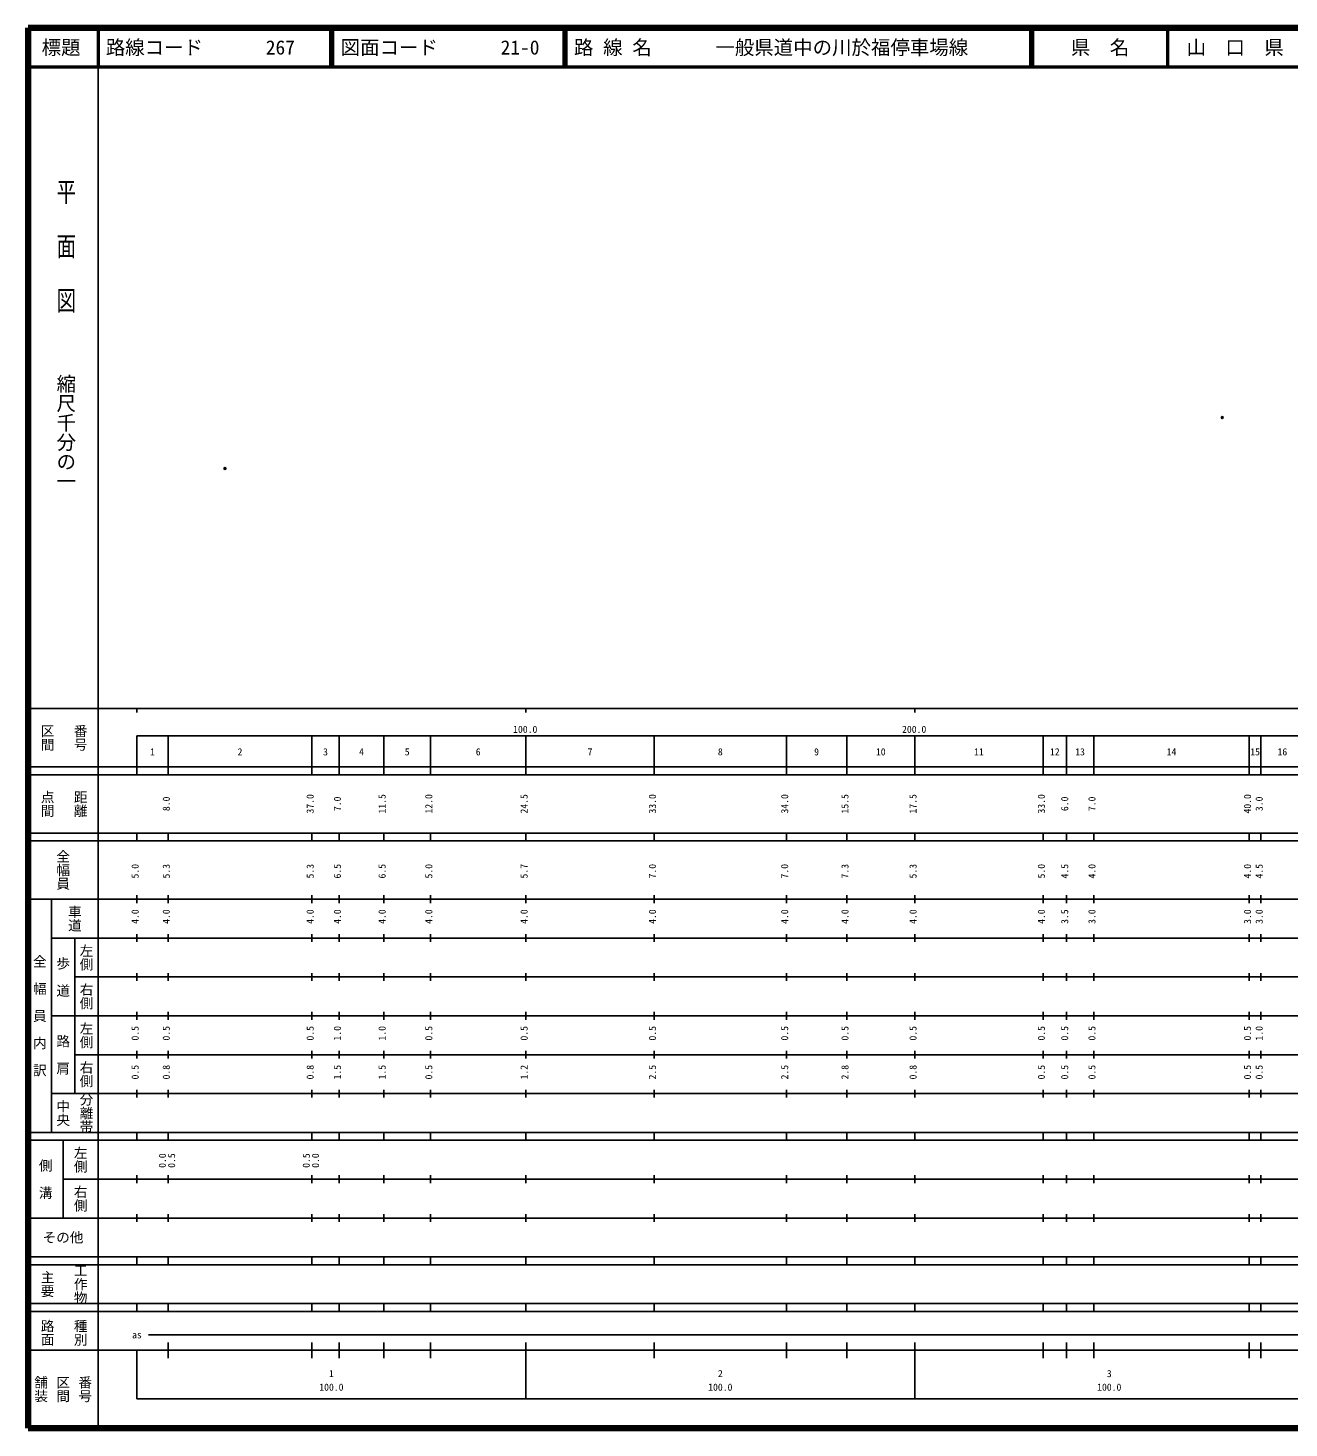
# Model space of a CAD drawing. Units: millimetres on the paper. Extents: x 40 to 680, y 20 to 380.
# Drawn here: x 40 to 364.2, y 20 to 380 of the extents above; entities that cross this region are included whole.
import ezdxf
from ezdxf.enums import TextEntityAlignment as Align

# ---------------------------------------------------------------- set-up
doc = ezdxf.new("R2010")
doc.units = ezdxf.units.MM
doc.header["$PDMODE"] = 32
doc.header["$PDSIZE"] = 0.5
doc.layers.add('M-OTRS', color=6, linetype='Continuous')
doc.layers.add('M-TTL-TXT', color=7, linetype='Continuous')
for name, color, linetype, lineweight in [('M-TTL', 2, 'Continuous', 140), ('M-TTL-BAND', 7, 'Continuous', 25), ('M-TTL-LINE', 7, 'Continuous', 50)]:
    doc.layers.add(name, color=color, linetype=linetype, lineweight=lineweight)
doc.styles.add('@ＭＳ ゴシック', font='')
doc.styles.add('ＭＳ ゴシック', font='')
doc.styles.get('@ＭＳ ゴシック').set_extended_font_data('@MS Gothic')
doc.styles.get('ＭＳ ゴシック').set_extended_font_data('MS Gothic')

msp = doc.modelspace()

# ---------------------------------------------------------------- linework, layer by layer
at = {"layer": 'M-OTRS'}
for p in [(347.067, 279.829), (90.647, 266.726)]:
    msp.add_point(p, dxfattribs=at)
at = {"layer": 'M-TTL'}
for p, q in [((40, 380), (40, 20)), ((680, 380), (40, 380)), ((40, 20), (680, 20))]:
    msp.add_line(p, q, dxfattribs=at)
at = {"layer": 'M-TTL-BAND'}
for p, q in [((58, 370), (58, 20)), ((40, 205), (579, 205)), ((68, 205), (68, 204)), ((168, 205), (168, 204)), ((268, 205), (268, 204)), ((68, 198), (579, 198)), ((68, 198), (68, 188)), ((76, 188), (76, 198)), ((113, 188), (113, 198)), ((120, 188), (120, 198)), ((131.5, 188), (131.5, 198)), ((143.5, 188), (143.5, 198)), ((168, 188), (168, 198)), ((201, 188), (201, 198)), ((235, 188), (235, 198)), ((250.5, 188), (250.5, 198)), ((268, 188), (268, 198)), ((301, 188), (301, 198)), ((307, 188), (307, 198)), ((314, 188), (314, 198)), ((354, 188), (354, 198)), ((357, 188), (357, 198)), ((40, 190), (579, 190)), ((40, 188), (579, 188)), ((40, 173), (579, 173)), ((68, 171), (68, 173)), ((76, 171), (76, 173)), ((113, 171), (113, 173)), ((120, 171), (120, 173)), ((131.5, 171), (131.5, 173)), ((143.5, 171), (143.5, 173)), ((168, 171), (168, 173)), ((201, 171), (201, 173)), ((235, 171), (235, 173)), ((250.5, 171), (250.5, 173)), ((268, 171), (268, 173)), ((301, 171), (301, 173)), ((307, 171), (307, 173)), ((314, 171), (314, 173)), ((354, 171), (354, 173)), ((357, 171), (357, 173)), ((40, 171), (579, 171)), ((40, 156), (579, 156)), ((46, 96), (46, 156)), ((68, 155), (68, 157)), ((76, 155), (76, 157)), ((113, 155), (113, 157)), ((120, 155), (120, 157)), ((131.5, 155), (131.5, 157)), ((143.5, 155), (143.5, 157)), ((168, 155), (168, 157)), ((201, 155), (201, 157)), ((235, 155), (235, 157)), ((250.5, 155), (250.5, 157)), ((268, 155), (268, 157)), ((301, 155), (301, 157)), ((307, 155), (307, 157)), ((314, 155), (314, 157)), ((354, 155), (354, 157)), ((357, 155), (357, 157)), ((46, 146), (579, 146)), ((52, 146), (52, 106)), ((68, 145), (68, 147)), ((76, 145), (76, 147)), ((113, 145), (113, 147)), ((120, 145), (120, 147)), ((131.5, 145), (131.5, 147)), ((143.5, 145), (143.5, 147)), ((168, 145), (168, 147)), ((201, 145), (201, 147)), ((235, 145), (235, 147)), ((250.5, 145), (250.5, 147)), ((268, 145), (268, 147)), ((301, 145), (301, 147)), ((307, 145), (307, 147)), ((314, 145), (314, 147)), ((354, 145), (354, 147)), ((357, 145), (357, 147)), ((68, 135), (68, 137)), ((76, 135), (76, 137)), ((113, 135), (113, 137)), ((120, 135), (120, 137)), ((131.5, 135), (131.5, 137)), ((143.5, 135), (143.5, 137)), ((168, 135), (168, 137)), ((201, 135), (201, 137)), ((235, 135), (235, 137)), ((250.5, 135), (250.5, 137)), ((268, 135), (268, 137)), ((301, 135), (301, 137)), ((307, 135), (307, 137)), ((314, 135), (314, 137)), ((354, 135), (354, 137)), ((357, 135), (357, 137)), ((52, 136), (579, 136)), ((46, 126), (579, 126)), ((68, 125), (68, 127)), ((76, 125), (76, 127)), ((113, 125), (113, 127)), ((120, 125), (120, 127)), ((131.5, 125), (131.5, 127)), ((143.5, 125), (143.5, 127)), ((168, 125), (168, 127)), ((201, 125), (201, 127)), ((235, 125), (235, 127)), ((250.5, 125), (250.5, 127)), ((268, 125), (268, 127)), ((301, 125), (301, 127)), ((307, 125), (307, 127)), ((314, 125), (314, 127)), ((354, 125), (354, 127)), ((357, 125), (357, 127)), ((52, 116), (579, 116)), ((68, 115), (68, 117)), ((76, 115), (76, 117)), ((113, 115), (113, 117)), ((120, 115), (120, 117)), ((131.5, 115), (131.5, 117)), ((143.5, 115), (143.5, 117)), ((168, 115), (168, 117)), ((201, 115), (201, 117)), ((235, 115), (235, 117)), ((250.5, 115), (250.5, 117)), ((268, 115), (268, 117)), ((301, 115), (301, 117)), ((307, 115), (307, 117)), ((314, 115), (314, 117)), ((354, 115), (354, 117)), ((357, 115), (357, 117)), ((46, 106), (579, 106)), ((68, 105), (68, 107)), ((76, 105), (76, 107)), ((113, 105), (113, 107)), ((120, 105), (120, 107)), ((131.5, 105), (131.5, 107)), ((143.5, 105), (143.5, 107)), ((168, 105), (168, 107)), ((201, 105), (201, 107)), ((235, 105), (235, 107)), ((250.5, 105), (250.5, 107)), ((268, 105), (268, 107)), ((301, 105), (301, 107)), ((307, 105), (307, 107)), ((314, 105), (314, 107)), ((354, 105), (354, 107)), ((357, 105), (357, 107)), ((40, 96), (579, 96)), ((40, 94), (579, 94)), ((49, 94), (49, 74)), ((68, 94), (68, 96)), ((76, 94), (76, 96)), ((113, 94), (113, 96)), ((120, 94), (120, 96)), ((131.5, 94), (131.5, 96)), ((143.5, 94), (143.5, 96)), ((168, 94), (168, 96)), ((201, 94), (201, 96)), ((235, 94), (235, 96)), ((250.5, 94), (250.5, 96)), ((268, 94), (268, 96)), ((301, 94), (301, 96)), ((307, 94), (307, 96)), ((314, 94), (314, 96)), ((354, 94), (354, 96)), ((357, 94), (357, 96)), ((49, 84), (579, 84)), ((68, 83), (68, 85)), ((76, 83), (76, 85)), ((113, 83), (113, 85)), ((120, 83), (120, 85)), ((131.5, 83), (131.5, 85)), ((143.5, 83), (143.5, 85)), ((168, 83), (168, 85)), ((201, 83), (201, 85)), ((235, 83), (235, 85)), ((250.5, 83), (250.5, 85)), ((268, 83), (268, 85)), ((301, 83), (301, 85)), ((307, 83), (307, 85)), ((314, 83), (314, 85)), ((354, 83), (354, 85)), ((357, 83), (357, 85)), ((40, 74), (579, 74)), ((68, 73), (68, 75)), ((76, 73), (76, 75)), ((113, 73), (113, 75)), ((120, 73), (120, 75)), ((131.5, 73), (131.5, 75)), ((143.5, 73), (143.5, 75)), ((168, 73), (168, 75)), ((201, 73), (201, 75)), ((235, 73), (235, 75)), ((250.5, 73), (250.5, 75)), ((268, 73), (268, 75)), ((301, 73), (301, 75)), ((307, 73), (307, 75)), ((314, 73), (314, 75)), ((354, 73), (354, 75)), ((357, 73), (357, 75)), ((40, 64), (579, 64)), ((40, 62), (579, 62)), ((68, 62), (68, 64)), ((76, 62), (76, 64)), ((113, 62), (113, 64)), ((120, 62), (120, 64)), ((131.5, 62), (131.5, 64)), ((143.5, 62), (143.5, 64)), ((168, 62), (168, 64)), ((201, 62), (201, 64)), ((235, 62), (235, 64)), ((250.5, 62), (250.5, 64)), ((268, 62), (268, 64)), ((301, 62), (301, 64)), ((307, 62), (307, 64)), ((314, 62), (314, 64)), ((354, 62), (354, 64)), ((357, 62), (357, 64)), ((40, 52), (579, 52)), ((68, 50), (68, 52)), ((76, 50), (76, 52)), ((113, 50), (113, 52)), ((120, 50), (120, 52)), ((131.5, 50), (131.5, 52)), ((143.5, 50), (143.5, 52)), ((168, 50), (168, 52)), ((201, 50), (201, 52)), ((235, 50), (235, 52)), ((250.5, 50), (250.5, 52)), ((268, 50), (268, 52)), ((301, 50), (301, 52)), ((307, 50), (307, 52)), ((314, 50), (314, 52)), ((354, 50), (354, 52)), ((357, 50), (357, 52)), ((40, 50), (579, 50)), ((71, 44), (565, 44)), ((40, 40), (579, 40)), ((68, 40), (68, 27.5)), ((76, 38), (76, 42)), ((113, 38), (113, 42)), ((120, 38), (120, 42)), ((131.5, 38), (131.5, 42)), ((143.5, 38), (143.5, 42)), ((168, 27.5), (168, 42)), ((201, 38), (201, 42)), ((235, 38), (235, 42)), ((250.5, 38), (250.5, 42)), ((268, 27.5), (268, 42)), ((301, 38), (301, 42)), ((307, 38), (307, 42)), ((314, 38), (314, 42)), ((354, 38), (354, 42)), ((357, 38), (357, 42)), ((68, 27.5), (579, 27.5))]:
    msp.add_line(p, q, dxfattribs=at)
at = {"layer": 'M-TTL-LINE'}
for p, q in [((58, 380), (58, 370)), ((117.75, 380), (117.75, 370)), ((118.25, 380), (118.25, 370)), ((177.75, 380), (177.75, 370)), ((178.25, 380), (178.25, 370)), ((297.75, 380), (297.75, 370)), ((298.25, 380), (298.25, 370)), ((333, 380), (333, 370)), ((40, 370), (680, 370))]:
    msp.add_line(p, q, dxfattribs=at)

# ---------------------------------------------------------------- texts
at = {"layer": 'M-TTL-BAND', "style": '@ＭＳ ゴシック', "width": 1.4}
msp.add_text('平  面  図', height=3.666, rotation=270, dxfattribs=at).set_placement((49.777, 306.475), align=Align.MIDDLE_RIGHT)
at = {"layer": 'M-TTL-BAND', "style": '@ＭＳ ゴシック'}
msp.add_text('縮尺千分の一', height=3.666, rotation=270, dxfattribs=at).set_placement((49.777, 261.03), align=Align.MIDDLE_RIGHT)
for s, p in [('区間', (45, 197.5)), ('番号', (53.5, 197.5)), ('点間', (45, 180.5)), ('距離', (53.5, 180.5)), ('全幅員', (49, 163.5)), ('車道', (52, 151)), ('左側', (55, 141)), ('全\u3000幅\u3000員\u3000内\u3000訳', (43, 126)), ('歩\u3000道', (49, 136)), ('右側', (55, 131)), ('左側', (55, 121)), ('路\u3000肩', (49, 116)), ('右側', (55, 111)), ('分離帯', (55, 101)), ('中央', (49, 101)), ('左側', (53.5, 89)), ('側\u3000溝', (44.5, 84)), ('右側', (53.5, 79)), ('工作物', (53.5, 57)), ('主要', (45, 57)), ('路面', (45, 44.5)), ('種別', (53.5, 44.5)), ('舗装', (43.333, 30)), ('区間', (49, 30)), ('番号', (54.667, 30))]:
    msp.add_text(s, height=2.566, rotation=270, dxfattribs=at).set_placement(p, align=Align.MIDDLE_CENTER)
at = {"layer": 'M-TTL-BAND', "style": 'ＭＳ ゴシック'}
for s, p in [('100.0', (167.844, 198.195)), ('200.0', (267.844, 198.195)), ('1', (72, 192.405)), ('2', (94.5, 192.405)), ('3', (116.5, 192.405)), ('4', (125.75, 192.405)), ('5', (137.5, 192.405)), ('6', (155.75, 192.405)), ('7', (184.5, 192.405)), ('8', (218, 192.405)), ('9', (242.75, 192.405)), ('10', (259.25, 192.405)), ('11', (284.5, 192.405)), ('12', (304, 192.405)), ('13', (310.5, 192.405)), ('14', (334, 192.405)), ('15', (355.5, 192.405)), ('16', (362.5, 192.405)), ('as', (68, 42.5)), ('1', (118, 32.523)), ('2', (218, 32.523)), ('3', (318, 32.523)), ('100.0', (118, 29.033)), ('100.0', (218, 29.033)), ('100.0', (318, 29.033))]:
    msp.add_text(s, height=1.833, dxfattribs=at).set_placement(p, align=Align.BOTTOM_CENTER)
for s, p in [('8.0', (77, 180.5)), ('37.0', (114, 180.5)), ('7.0', (121, 180.5)), ('11.5', (132.5, 180.5)), ('12.0', (144.5, 180.5)), ('24.5', (169, 180.5)), ('33.0', (202, 180.5)), ('34.0', (236, 180.5)), ('15.5', (251.5, 180.5)), ('17.5', (269, 180.5)), ('33.0', (302, 180.5)), ('6.0', (308, 180.5)), ('7.0', (315, 180.5)), ('40.0', (355, 180.5)), ('3.0', (358, 180.5)), ('5.0', (69, 163.174)), ('5.3', (77, 163.174)), ('5.3', (114, 163.174)), ('6.5', (121, 163.174)), ('6.5', (132.5, 163.174)), ('5.0', (144.5, 163.174)), ('5.7', (169, 163.174)), ('7.0', (202, 163.174)), ('7.0', (236, 163.174)), ('7.3', (251.5, 163.174)), ('5.3', (269, 163.174)), ('5.0', (302, 163.174)), ('4.5', (308, 163.174)), ('4.0', (315, 163.174)), ('4.0', (355, 163.174)), ('4.5', (358, 163.174)), ('4.0', (69, 151.5)), ('4.0', (77, 151.5)), ('4.0', (114, 151.5)), ('4.0', (121, 151.5)), ('4.0', (132.5, 151.5)), ('4.0', (144.5, 151.5)), ('4.0', (169, 151.5)), ('4.0', (202, 151.5)), ('4.0', (236, 151.5)), ('4.0', (251.5, 151.5)), ('4.0', (269, 151.5)), ('4.0', (302, 151.5)), ('3.5', (308, 151.5)), ('3.0', (315, 151.5)), ('3.0', (355, 151.5)), ('3.0', (358, 151.5)), ('0.5', (69, 121.5)), ('0.5', (77, 121.5)), ('0.5', (114, 121.5)), ('1.0', (121, 121.5)), ('1.0', (132.5, 121.5)), ('0.5', (144.5, 121.5)), ('0.5', (169, 121.5)), ('0.5', (202, 121.5)), ('0.5', (236, 121.5)), ('0.5', (251.5, 121.5)), ('0.5', (269, 121.5)), ('0.5', (302, 121.5)), ('0.5', (308, 121.5)), ('0.5', (315, 121.5)), ('0.5', (355, 121.5)), ('1.0', (358, 121.5)), ('0.5', (69, 111.5)), ('0.8', (77, 111.5)), ('0.8', (114, 111.5)), ('1.5', (121, 111.5)), ('1.5', (132.5, 111.5)), ('0.5', (144.5, 111.5)), ('1.2', (169, 111.5)), ('2.5', (202, 111.5)), ('2.5', (236, 111.5)), ('2.8', (251.5, 111.5)), ('0.8', (269, 111.5)), ('0.5', (302, 111.5)), ('0.5', (308, 111.5)), ('0.5', (315, 111.5)), ('0.5', (355, 111.5)), ('0.5', (358, 111.5)), ('0.0', (76, 88.764)), ('0.5', (78.37, 88.764)), ('0.5', (113, 88.764)), ('0.0', (115.37, 88.764))]:
    msp.add_text(s, height=1.833, rotation=90, dxfattribs=at).set_placement(p, align=Align.BOTTOM_CENTER)
msp.add_text('その他', height=2.566, dxfattribs=at).set_placement((49, 69), align=Align.MIDDLE_CENTER)
at = {"layer": 'M-TTL-TXT', "style": 'ＭＳ ゴシック'}
for s, p in [('標題', (48.5, 375)), ('県\u3000名', (315.625, 375)), ('山\u3000口\u3000県', (350.375, 375))]:
    msp.add_text(s, height=3.666, dxfattribs=at).set_placement(p, align=Align.MIDDLE_CENTER)
for s, p in [('路線コード', (60, 375)), ('267', (101.142, 375)), ('図面コード', (120.38, 375)), ('21-0', (161.521, 375)), ('路 線 名', (180.38, 375)), ('一般県道中の川於福停車場線', (216.734, 375))]:
    msp.add_text(s, height=3.666, dxfattribs=at).set_placement(p, align=Align.MIDDLE_LEFT)

doc.saveas('drawing.dxf')
